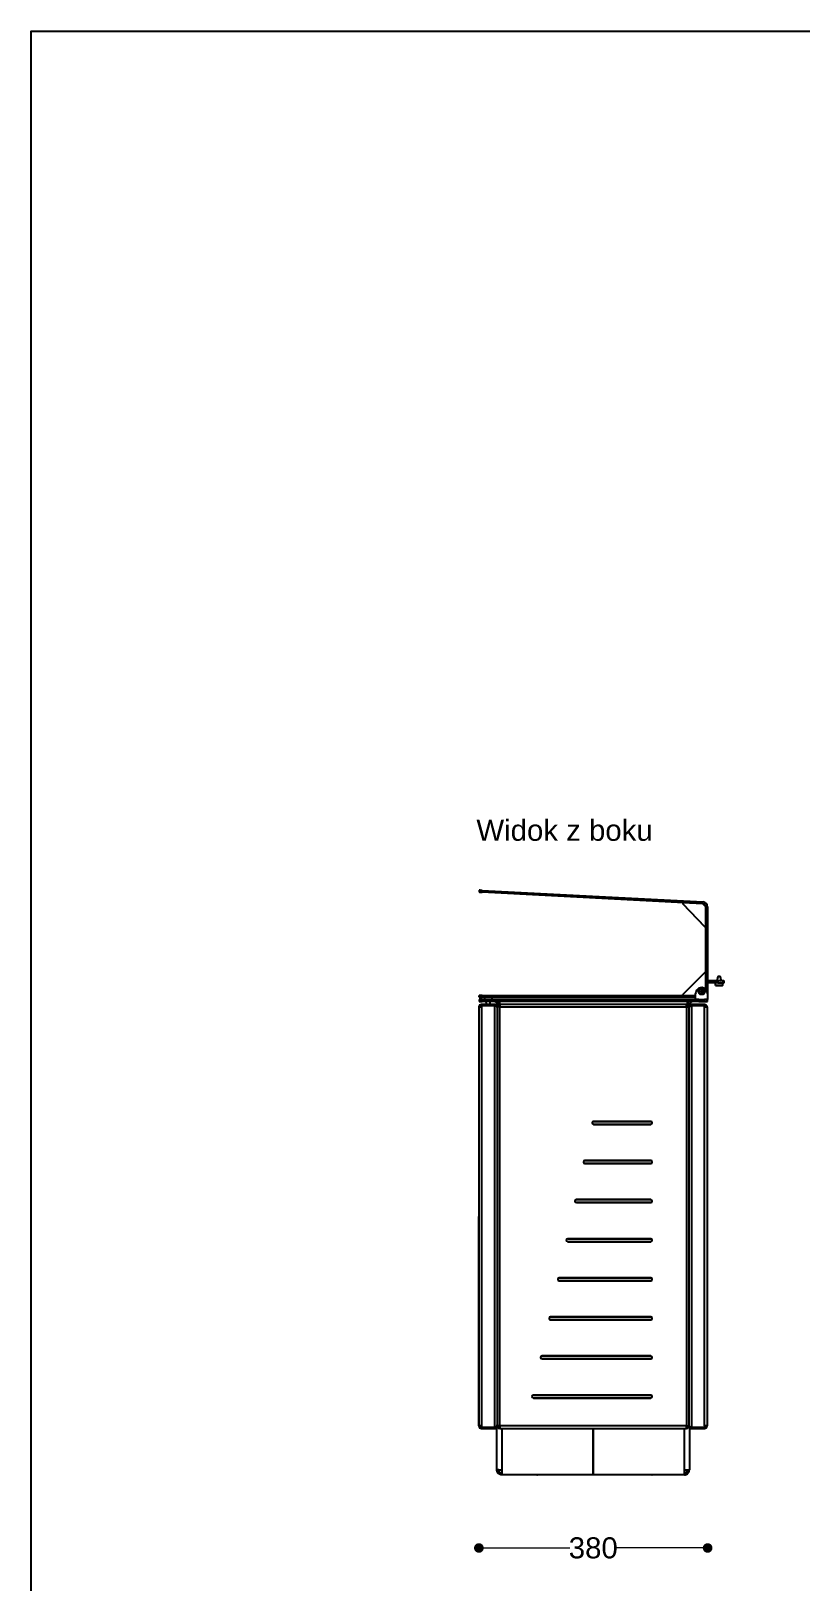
# Model space of a CAD drawing. Header units: millimetres. Extents: x 10366 to 18985, y 24538 to 29685.
# Drawn here: x 10366 to 11647, y 27106 to 29685 of the extents above; entities that cross this region are included whole.
import ezdxf

# ---------------------------------------------------------------- set-up
doc = ezdxf.new("R2010")
doc.units = ezdxf.units.MM
doc.header["$LTSCALE"] = 3
doc.layers.add('DomyÅ›lny', color=7, linetype='Continuous')
doc.styles.get("Standard").update_dxf_attribs({"font": 'arial.ttf'})
doc.dimstyles.new('MATEUSZ', dxfattribs={"dimtxt": 35, "dimasz": 16, "dimexe": 0.18, "dimexo": 0.0625, "dimgap": 0.09, "dimtad": 0, "dimdec": 0, "dimdsep": 46, "dimtxsty": 'Standard', "dimblk": 'DOT', "dimcen": 0.09, "dimse1": 1, "dimse2": 1, "dimadec": 0, "dimazin": 0, "dimtfac": 1, "dimtdec": 0, "dimtofl": 0, "dimtmove": 0, "dimatfit": 3, "dimfxl": 1, "dimtolj": 1, "dimtzin": 0, "dimlwd": 9, "dimlwe": 9, "dimarcsym": 0})

# ---------------------------------------------------------------- blocks, each defined once
blk = doc.blocks.new('_Dot')
at = {"color": 0, "linetype": 'ByBlock', "lineweight": -2}
blk.add_line((-0.5, 0), (-1, 0), dxfattribs=at)
at = {"color": 0, "linetype": 'ByBlock', "const_width": 0.5}
blk.add_lwpolyline([(-0.25, 0, 1), (0.25, 0, 1)], format="xyb", close=True, dxfattribs=at)
blk = doc.blocks.new('*D20')
at = {"color": 0, "lineweight": 9, "transparency": 16777216}
for p, q in [((11127.1, 27162.3), (11262.6, 27162.3)), ((11475.5, 27162.3), (11340, 27162.3))]:
    blk.add_line(p, q, dxfattribs=at)
at = {"layer": 'Defpoints', "color": 0, "transparency": 16777216}
for p in [(11111.1, 27365.2), (11491.5, 27365.2), (11491.5, 27162.3)]:
    blk.add_point(p, dxfattribs=at)
at = {"color": 0, "lineweight": 9, "transparency": 16777216, "xscale": 16, "yscale": 16, "zscale": 16, "rotation": 180}
blk.add_blockref('_Dot', (11111.1, 27162.3), dxfattribs=at)
at = {"color": 0, "lineweight": 9, "transparency": 16777216, "xscale": 16, "yscale": 16, "zscale": 16}
blk.add_blockref('_Dot', (11491.5, 27162.3), dxfattribs=at)
at = {"color": 0, "transparency": 16777216, "insert": (11301.3, 27162.3), "char_height": 35, "attachment_point": 5}
blk.add_mtext('\\A1;380', dxfattribs=at)

msp = doc.modelspace()

# ---------------------------------------------------------------- linework, layer by layer
msp.add_lwpolyline([(10366.2, 24552.5), (10366.2, 29684.6), (13995, 29684.6), (13995, 24552.5)], close=True)
at = {"layer": 'DomyÅ›lny'}
for p, q in [((11111.5, 28256.1), (11111.4, 28253.1)), ((11113, 28256), (11112.8, 28253)), ((11116.4, 28252.8), (11116.5, 28255.8)), ((11483.8, 28233.5), (11116.4, 28252.8)), ((11116.5, 28255.8), (11483.9, 28236.5)), ((11450.3, 28233.6), (11486.8, 28195.1)), ((11486.8, 28195.1), (11450.3, 28233.6)), ((11483.1, 28233.6), (11451.1, 28235.3)), ((11483.8, 28233.3), (11488.5, 28228.3)), ((11488.5, 28091.2), (11488.5, 28228.5)), ((11488.5, 28195.7), (11488.5, 28228.3)), ((11491.5, 28228.5), (11491.5, 28081.1)), ((11486.8, 28119.3), (11450.2, 28082.8)), ((11488.5, 28091.2), (11488.5, 28118.6)), ((11508.4, 28112.7), (11506.9, 28104.2)), ((11512.4, 28112.7), (11513.9, 28104.2)), ((11512.4, 28112.7), (11512.4, 28112.6)), ((11512.4, 28112.4), (11512.5, 28111.7)), ((11471.5, 28074.1), (11471.5, 28084.1)), ((11481.5, 28089.8), (11480, 28088.9)), ((11480, 28087.2), (11481.5, 28086.3)), ((11481.5, 28086.3), (11483, 28087.2)), ((11508.5, 28105.1), (11491.5, 28105.1)), ((11508.5, 28102.1), (11491.5, 28102.1)), ((11491.5, 28084.1), (11491.5, 28074.1)), ((11504.4, 28097.5), (11504.4, 28102.1)), ((11508.5, 28105.1), (11508.5, 28102.1)), ((11516.4, 28102.1), (11516.4, 28097.5)), ((11518.5, 28105.1), (11518.5, 28102.1)), ((11111.1, 28061.9), (11111.1, 27713.6)), ((11111.5, 28078.1), (11111.5, 28081.1)), ((11111.6, 28074.1), (11111.6, 28071.1)), ((11111.6, 27365.2), (11111.6, 28061.9)), ((11113.1, 28061.9), (11111.6, 28061.9)), ((11113, 28074.1), (11113, 28071.1)), ((11115.2, 28061.9), (11115.2, 28064.2)), ((11115.2, 28064.2), (11115.2, 28061.9)), ((11115.2, 28064.2), (11124.7, 28064.2)), ((11124.4, 28064.2), (11115.2, 28064.2)), ((11137.4, 28066.1), (11115.7, 28066.1)), ((11115.7, 28064.6), (11115.7, 28066.1)), ((11115.7, 28064.6), (11137.4, 28064.6)), ((11115.7, 28061.9), (11115.7, 28064.2)), ((11115.7, 28061.9), (11115.7, 28064.2)), ((11115.7, 28064.2), (11137.4, 28064.2)), ((11115.7, 28064.2), (11137.4, 28064.2)), ((11115.7, 28061.9), (11115.7, 27365.2)), ((11116.5, 28078.1), (11116.5, 28081.1)), ((11116.5, 28081.1), (11471.5, 28081.1)), ((11116.5, 28078.1), (11471.5, 28078.1)), ((11116.6, 28071.1), (11116.6, 28074.1)), ((11116.6, 28074.1), (11136.6, 28074.1)), ((11136.6, 28071.1), (11116.6, 28071.1)), ((11120.5, 28078.7), (11120.5, 28074.1)), ((11124, 28066.2), (11123, 28072)), ((11124.5, 28063.5), (11124.1, 28066.1)), ((11138.5, 28064.2), (11128.1, 28064.2)), ((11128.4, 28064.2), (11138.9, 28064.2)), ((11130, 28072), (11129, 28066.1)), ((11132.5, 28078.7), (11132.5, 28074.1)), ((11136.6, 28071.1), (11136.6, 28074.1)), ((11136.6, 28074.1), (11466.6, 28074.1)), ((11136.6, 28071.1), (11136.6, 28074.1)), ((11466.6, 28071.1), (11136.6, 28071.1)), ((11137.4, 28064.6), (11137.4, 28066.1)), ((11137.4, 27362.9), (11137.4, 28064.2)), ((11141.6, 28063.5), (11141.6, 28066)), ((11143.1, 28064.2), (11141.6, 28064.2)), ((11141.6, 28061.9), (11141.6, 28064.2)), ((11141.6, 28060.8), (11141.6, 28061.9)), ((11143.1, 28061.9), (11141.6, 28061.9)), ((11141.6, 28061.9), (11141.6, 27365.2)), ((11141.6, 28061.6), (11141.6, 27365.5)), ((11141.6, 28061.6), (11141.6, 28059.5)), ((11143.1, 28061.9), (11143.1, 28064.2)), ((11143.4, 28064.6), (11143.4, 28066.1)), ((11143.4, 28066.1), (11145.7, 28066.1)), ((11145.7, 28064.6), (11143.4, 28064.6)), ((11144.6, 28063.2), (11144.6, 28061.9)), ((11145.1, 28063.2), (11145.1, 28061.5)), ((11145.7, 28064.6), (11145.7, 28066.1)), ((11456.4, 28066.1), (11145.7, 28066.1)), ((11145.7, 27365.2), (11145.7, 28061.9)), ((11145.7, 28061.9), (11456.4, 28061.9)), ((11450.9, 28081.1), (11471.5, 28081.1)), ((11456.4, 28064.6), (11456.4, 28066.1)), ((11456.4, 28066.1), (11458.7, 28066.1)), ((11456.4, 28064.6), (11458.7, 28064.6)), ((11456.4, 28061.9), (11456.4, 27365.2)), ((11458.1, 28061.9), (11458.1, 28063.5)), ((11458.5, 28061.9), (11458.5, 28066)), ((11458.7, 28064.6), (11458.7, 28066.1)), ((11459.1, 28061.9), (11459.1, 28064.2)), ((11459.1, 28064.2), (11460.6, 28064.2)), ((11459.1, 28061.9), (11460.6, 28061.9)), ((11460.6, 28064.2), (11460.6, 28061.9)), ((11460.6, 28061.9), (11460.6, 28060.8)), ((11460.6, 27365.2), (11460.6, 28061.9)), ((11460.6, 27365.5), (11460.6, 28061.6)), ((11461.5, 28066), (11461.5, 28063.3)), ((11486.4, 28066.1), (11464.7, 28066.1)), ((11464.7, 28066.1), (11464.7, 28064.6)), ((11486.4, 28064.6), (11464.7, 28064.6)), ((11464.7, 28064.2), (11486.4, 28064.2)), ((11464.7, 28064.2), (11464.7, 27362.9)), ((11486.4, 28064.2), (11464.7, 28064.2)), ((11487.4, 28064.2), (11465.7, 28064.2)), ((11487.4, 28064.2), (11465.7, 28064.2)), ((11466.6, 28071.1), (11466.6, 28074.1)), ((11466.6, 28074.1), (11466.6, 28071.1)), ((11466.6, 28074.1), (11486.5, 28074.1)), ((11486.5, 28071.1), (11466.6, 28071.1)), ((11476.8, 28074.1), (11471.5, 28074.1)), ((11476.8, 28074.1), (11476.8, 28071.1)), ((11476.8, 28071.1), (11486.3, 28071.1)), ((11486.3, 28074.1), (11486.3, 28071.1)), ((11491.5, 28074.1), (11486.3, 28074.1)), ((11486.4, 28064.6), (11486.4, 28066.1)), ((11486.4, 28064.2), (11486.4, 28061.9)), ((11486.4, 28061.9), (11486.4, 28064.2)), ((11486.4, 27365.2), (11486.4, 28061.9)), ((11486.5, 28074.1), (11486.5, 28071.1)), ((11487.4, 28061.9), (11487.4, 28064.2)), ((11487.4, 28061.9), (11487.4, 28064.2)), ((11489.1, 28061.9), (11490.6, 28061.9)), ((11490, 28061.9), (11491.5, 28061.9)), ((11490.1, 28074.1), (11490.1, 28071.1)), ((11490.6, 28061.9), (11490.6, 27365.2)), ((11491.5, 28071.1), (11491.5, 28074.1)), ((11491.5, 27365.2), (11491.5, 28061.9)), ((11396.8, 27871.6), (11301.8, 27871.6)), ((11301.8, 27871.6), (11396.8, 27871.6)), ((11301.8, 27866.6), (11396.8, 27866.6)), ((11396.8, 27866.6), (11301.8, 27866.6)), ((11396.8, 27806.6), (11287.5, 27806.6)), ((11287.5, 27806.6), (11396.8, 27806.6)), ((11287.5, 27801.6), (11396.8, 27801.6)), ((11396.8, 27801.6), (11287.5, 27801.6)), ((11396.8, 27741.6), (11273.2, 27741.6)), ((11273.2, 27741.6), (11396.8, 27741.6)), ((11273.2, 27736.6), (11396.8, 27736.6)), ((11396.8, 27736.6), (11273.2, 27736.6)), ((11111.1, 27365.2), (11111.1, 27713.6)), ((11396.8, 27676.6), (11258.9, 27676.6)), ((11258.9, 27676.6), (11396.8, 27676.6)), ((11258.9, 27671.6), (11396.8, 27671.6)), ((11396.8, 27671.6), (11258.9, 27671.6)), ((11396.8, 27611.6), (11244.7, 27611.6)), ((11244.7, 27611.6), (11396.8, 27611.6)), ((11244.7, 27606.6), (11396.8, 27606.6)), ((11396.8, 27606.6), (11244.7, 27606.6)), ((11396.8, 27546.6), (11230.4, 27546.6)), ((11230.4, 27546.6), (11396.8, 27546.6)), ((11230.4, 27541.6), (11396.8, 27541.6)), ((11396.8, 27541.6), (11230.4, 27541.6)), ((11111.4, 27472.2), (11111.1, 27472.2)), ((11396.8, 27481.6), (11216.1, 27481.6)), ((11216.1, 27481.6), (11396.8, 27481.6)), ((11216.1, 27476.6), (11396.8, 27476.6)), ((11396.8, 27476.6), (11216.1, 27476.6)), ((11396.8, 27416.6), (11201.8, 27416.6)), ((11201.8, 27416.6), (11396.8, 27416.6)), ((11201.8, 27411.6), (11396.8, 27411.6)), ((11396.8, 27411.6), (11201.8, 27411.6)), ((11113.1, 27365.2), (11111.6, 27365.2)), ((11115.2, 27365.2), (11115.2, 27362.9)), ((11115.2, 27362.9), (11115.2, 27365.2)), ((11115.2, 27362.9), (11138.9, 27362.9)), ((11138.5, 27362.9), (11115.2, 27362.9)), ((11115.7, 27362.9), (11115.7, 27365.2)), ((11115.7, 27365.2), (11115.7, 27362.9)), ((11137.4, 27362.9), (11115.7, 27362.9)), ((11115.7, 27362.9), (11137.4, 27362.9)), ((11115.7, 27362.6), (11115.7, 27361.1)), ((11115.7, 27362.6), (11137.4, 27362.6)), ((11137.4, 27361.1), (11137.4, 27362.6)), ((11141.1, 27292.1), (11141.1, 27364.3)), ((11141.6, 27367.2), (11141.6, 27365.5)), ((11141.6, 27365.2), (11141.6, 27366.9)), ((11143.1, 27365.2), (11141.6, 27365.2)), ((11141.6, 27362.9), (11141.6, 27365.2)), ((11143.1, 27362.9), (11141.6, 27362.9)), ((11143.1, 27365.2), (11143.1, 27362.9)), ((11145.7, 27362.6), (11143.4, 27362.6)), ((11143.4, 27362.6), (11143.4, 27361.1)), ((11456.4, 27365.2), (11145.7, 27365.2)), ((11145.7, 27362.6), (11145.7, 27361.1)), ((11456.4, 27362.6), (11458.7, 27362.6)), ((11456.4, 27362.6), (11456.4, 27361.1)), ((11458.7, 27362.6), (11458.7, 27361.1)), ((11459.1, 27365.2), (11460.6, 27365.2)), ((11459.1, 27365.2), (11459.1, 27362.9)), ((11459.1, 27362.9), (11460.6, 27362.9)), ((11460.6, 27365.5), (11460.6, 27366.9)), ((11460.6, 27365.2), (11460.6, 27362.9)), ((11461.1, 27363.2), (11461.1, 27292.1)), ((11486.4, 27362.9), (11464.7, 27362.9)), ((11486.4, 27362.9), (11464.7, 27362.9)), ((11486.4, 27362.6), (11464.7, 27362.6)), ((11464.7, 27362.6), (11464.7, 27361.1)), ((11465.7, 27362.9), (11487.4, 27362.9)), ((11487.4, 27362.9), (11465.7, 27362.9)), ((11486.4, 27365.2), (11486.4, 27362.9)), ((11486.4, 27365.2), (11486.4, 27362.9)), ((11486.4, 27362.6), (11486.4, 27361.1)), ((11487.4, 27362.9), (11487.4, 27365.2)), ((11487.4, 27365.2), (11487.4, 27362.9)), ((11489.1, 27365.2), (11490.6, 27365.2)), ((11490, 27365.2), (11491.5, 27365.2)), ((11115.7, 27361.1), (11137.4, 27361.1)), ((11145.7, 27361.1), (11143.4, 27361.1)), ((11145.7, 27361.1), (11456.4, 27361.1)), ((11149.1, 27361.1), (11149.1, 27292.1)), ((11301.1, 27361.1), (11301.1, 27284.1)), ((11301.1, 27284.1), (11301.1, 27361.1)), ((11453.1, 27292.1), (11453.1, 27361.1)), ((11458.7, 27361.1), (11456.4, 27361.1)), ((11464.7, 27361.1), (11486.4, 27361.1)), ((11144.1, 27292.1), (11141.1, 27292.1)), ((11144.1, 27292.1), (11144.1, 27285.8)), ((11149.1, 27292.1), (11149.1, 27284.1)), ((11453.1, 27284.1), (11453.1, 27292.1)), ((11458.1, 27292.1), (11461.1, 27292.1)), ((11458.1, 27285.8), (11458.1, 27292.1)), ((11301.1, 27284.1), (11149.1, 27284.1)), ((11453.1, 27284.1), (11301.1, 27284.1))]:
    msp.add_line(p, q, dxfattribs=at)
for points in [[(11111.4, 28253.1, 0), (11111.4, 28253.1, 0), (11111.4, 28253.1, 0), (11111.4, 28253.1, 0), (11111.4, 28253.1, 0), (11111.4, 28253.1, 0), (11111.4, 28253.1, 0), (11111.4, 28253.1, 0), (11111.4, 28253.1, 0), (11111.4, 28253.1, 0), (11111.4, 28253.1, 0), (11111.4, 28253.1, 0), (11111.4, 28253.1, 0), (11111.4, 28253.1, 0), (11111.4, 28253.1, 0), (11111.5, 28253.1, 0), (11112.8, 28253, 0)], [(11113, 28256, 0), (11111.5, 28256.1, 0)], [(11112.8, 28253, 0), (11116.4, 28252.8, 0)], [(11116.5, 28255.8, 0), (11113, 28256, 0)], [(11481.5, 28089.8, 0), (11480, 28088.9, 0)], [(11480, 28088.9, 0), (11480, 28087.2, 0)], [(11480, 28087.2, 0), (11481.5, 28086.3, 0)], [(11483, 28088.9, 0), (11481.5, 28089.8, 0)], [(11481.5, 28086.3, 0), (11483, 28087.2, 0)], [(11483, 28087.2, 0), (11483, 28088.9, 0)], [(11515.6, 28105.1, 0), (11518.4, 28105.1, 0), (11518.5, 28105.1, 0), (11518.5, 28105.1, 0), (11518.5, 28105.1, 0), (11518.5, 28105.1, 0), (11518.5, 28105.1, 0), (11518.5, 28105.1, 0), (11518.5, 28105.1, 0), (11518.5, 28105.1, 0), (11518.5, 28105.1, 0), (11518.5, 28105.1, 0), (11518.5, 28105.1, 0), (11518.5, 28105.1, 0), (11518.5, 28105.1, 0), (11518.5, 28105.1, 0), (11518.5, 28105.1, 0), (11518.5, 28105.1, 0), (11518.5, 28105.1, 0), (11518.5, 28105.1, 0), (11518.5, 28105.1, 0), (11518.5, 28105.1, 0), (11518.4, 28105.1, 0), (11517.9, 28105.1, 0), (11515.7, 28105.1, 0), (11508.5, 28105.1, 0)], [(11508.5, 28102.1, 0), (11517.8, 28102.1, 0), (11518.5, 28102.1, 0), (11518.5, 28102.1, 0), (11518.5, 28102.1, 0), (11518.5, 28102.1, 0), (11518.5, 28102.1, 0), (11518.5, 28102.1, 0), (11518.5, 28102.1, 0), (11518.5, 28102.1, 0), (11518.5, 28102.1, 0), (11518.5, 28102.1, 0), (11518.5, 28102.1, 0), (11518.5, 28102.1, 0), (11518.5, 28102.1, 0), (11518.5, 28102.1, 0), (11518.5, 28102.1, 0), (11518.5, 28102.1, 0), (11518.5, 28102.1, 0), (11518.5, 28102.1, 0), (11518.5, 28102.1, 0), (11518.5, 28102.1, 0), (11518.5, 28102.1, 0), (11518.4, 28102.1, 0), (11517.9, 28102.1, 0), (11515.6, 28102.1, 0)], [(11116.5, 28081.1, 0), (11111.5, 28081.1, 0)], [(11111.5, 28078.1, 0), (11111.5, 28078.1, 0), (11111.5, 28078.1, 0), (11111.5, 28078.1, 0), (11111.5, 28078.1, 0), (11111.5, 28078.1, 0), (11111.5, 28078.1, 0), (11111.5, 28078.1, 0), (11111.5, 28078.1, 0), (11111.5, 28078.1, 0), (11111.5, 28078.1, 0), (11111.5, 28078.1, 0), (11111.5, 28078.1, 0), (11111.5, 28078.1, 0), (11111.6, 28078.1, 0), (11111.7, 28078.1, 0), (11112.1, 28078.1, 0), (11116.5, 28078.1, 0)], [(11113, 28074.1, 0), (11111.6, 28074.1, 0)], [(11111.6, 28071.1, 0), (11111.6, 28071.1, 0), (11111.6, 28071.1, 0), (11111.6, 28071.1, 0), (11111.6, 28071.1, 0), (11111.6, 28071.1, 0), (11111.6, 28071.1, 0), (11111.6, 28071.1, 0), (11111.6, 28071.1, 0), (11111.6, 28071.1, 0), (11111.6, 28071.1, 0), (11111.6, 28071.1, 0), (11111.6, 28071.1, 0), (11111.6, 28071.1, 0), (11111.6, 28071.1, 0), (11111.7, 28071.1, 0), (11112.2, 28071.1, 0), (11113, 28071.1, 0)], [(11111.6, 28061.9, 0), (11111.6, 28061.9, 0), (11111.6, 28061.9, 0), (11111.6, 28061.9, 0), (11111.6, 28061.9, 0), (11111.6, 28061.9, 0), (11111.6, 28061.9, 0), (11111.6, 28061.9, 0), (11111.6, 28061.9, 0), (11111.6, 28061.9, 0), (11111.6, 28061.9, 0), (11111.6, 28061.9, 0), (11111.6, 28061.9, 0), (11111.6, 28061.9, 0), (11111.6, 28061.9, 0), (11111.7, 28061.9, 0), (11112.1, 28061.9, 0), (11115.7, 28061.9, 0)], [(11116.6, 28074.1, 0), (11113, 28074.1, 0)], [(11113, 28071.1, 0), (11116.6, 28071.1, 0)], [(11113.1, 28061.9, 0), (11113.1, 28061.9, 0), (11113.1, 28061.9, 0), (11113.1, 28061.9, 0), (11113.1, 28061.9, 0), (11113.1, 28061.9, 0), (11113.1, 28061.9, 0), (11113.1, 28061.9, 0), (11113.1, 28061.9, 0), (11113.1, 28061.9, 0), (11113.1, 28061.9, 0), (11113.1, 28061.9, 0), (11113.1, 28061.9, 0), (11113.1, 28061.9, 0), (11113.1, 28061.9, 0), (11113.2, 28061.9, 0), (11113.4, 28061.9, 0), (11115.7, 28061.9, 0)], [(11136.9, 28064.2, 0), (11137.9, 28064.1, 0), (11138.9, 28063.9, 0)], [(11137.4, 28066.1, 0), (11138, 28066, 0), (11138.6, 28065.9, 0), (11139.2, 28065.7, 0), (11139.7, 28065.4, 0), (11140.2, 28065, 0), (11140.6, 28064.6, 0), (11141, 28064.1, 0), (11141.2, 28063.5, 0)], [(11141.6, 28061.9, 0), (11141.6, 28062.3, 0), (11141.5, 28062.7, 0), (11141.4, 28063.1, 0), (11141.3, 28063.5, 0), (11141.1, 28063.9, 0), (11140.9, 28064.2, 0), (11140.6, 28064.5, 0), (11140.4, 28064.8, 0), (11140.1, 28065.1, 0), (11139.7, 28065.4, 0), (11139.4, 28065.6, 0), (11139, 28065.7, 0), (11138.6, 28065.9, 0), (11138.2, 28066, 0), (11137.8, 28066, 0), (11137.4, 28066.1, 0)], [(11137.4, 28064.2, 0), (11138.2, 28064.2, 0), (11139, 28064, 0), (11139.7, 28063.8, 0), (11140.4, 28063.4, 0), (11140.6, 28063.2, 0), (11140.9, 28063, 0), (11141.1, 28062.8, 0), (11141.3, 28062.6, 0), (11141.4, 28062.3, 0), (11141.5, 28062.1, 0), (11141.6, 28061.8, 0), (11141.6, 28061.6, 0)], [(11145.7, 28061.9, 0), (11141.6, 28061.9, 0)], [(11145.7, 28061.9, 0), (11143.1, 28061.9, 0)], [(11143.4, 28061.9, 0), (11143.4, 28066.1, 0)], [(11143.4, 28061.9, 0), (11143.4, 28064.6, 0)], [(11144.6, 28066, 0), (11144.6, 28071.1, 0)], [(11145.1, 28071.1, 0), (11145.1, 28071.1, 0), (11145.1, 28071.1, 0), (11145.1, 28071.1, 0), (11145.1, 28071.1, 0), (11145.1, 28071.1, 0), (11145.1, 28071.1, 0), (11145.1, 28071.1, 0), (11145.1, 28071.1, 0), (11145.1, 28071.1, 0), (11145.1, 28071.1, 0), (11145.1, 28071.1, 0), (11145.1, 28071.1, 0), (11145.1, 28071, 0), (11145.1, 28071, 0), (11145.1, 28070.9, 0), (11145.1, 28070.4, 0), (11145.1, 28066, 0)], [(11145.7, 28066.1, 0), (11145.7, 28066.1, 0), (11145.7, 28066.1, 0), (11145.7, 28066.1, 0), (11145.7, 28066.1, 0), (11145.7, 28066.1, 0), (11145.7, 28066.1, 0), (11145.7, 28066.1, 0), (11145.7, 28066.1, 0), (11145.7, 28066.1, 0), (11145.7, 28066.1, 0), (11145.7, 28066.1, 0), (11145.7, 28066.1, 0), (11145.7, 28066.1, 0), (11145.7, 28066, 0), (11145.7, 28065.9, 0), (11145.7, 28065.5, 0), (11145.7, 28061.9, 0)], [(11145.7, 28061.9, 0), (11145.7, 28064.6, 0)], [(11456.4, 28061.9, 0), (11456.4, 28066.1, 0)], [(11456.4, 28061.9, 0), (11456.4, 28064.6, 0)], [(11456.4, 28061.9, 0), (11459.1, 28061.9, 0)], [(11460.6, 28061.9, 0), (11460.6, 28061.9, 0), (11460.6, 28061.9, 0), (11460.6, 28061.9, 0), (11460.6, 28061.9, 0), (11460.6, 28061.9, 0), (11460.6, 28061.9, 0), (11460.6, 28061.9, 0), (11460.6, 28061.9, 0), (11460.6, 28061.9, 0), (11460.6, 28061.9, 0), (11460.6, 28061.9, 0), (11460.6, 28061.9, 0), (11460.6, 28061.9, 0), (11460.5, 28061.9, 0), (11460.5, 28061.9, 0), (11460.1, 28061.9, 0), (11456.4, 28061.9, 0)], [(11458.1, 28066, 0), (11458.1, 28071.1, 0)], [(11458.5, 28071.1, 0), (11458.5, 28066, 0)], [(11458.7, 28066.1, 0), (11458.7, 28066.1, 0), (11458.7, 28066.1, 0), (11458.7, 28066.1, 0), (11458.7, 28066.1, 0), (11458.7, 28066.1, 0), (11458.7, 28066.1, 0), (11458.7, 28066.1, 0), (11458.7, 28066.1, 0), (11458.7, 28066.1, 0), (11458.7, 28066.1, 0), (11458.7, 28066.1, 0), (11458.7, 28066.1, 0), (11458.7, 28066.1, 0), (11458.7, 28066, 0), (11458.7, 28065.9, 0), (11458.7, 28065.5, 0), (11458.7, 28061.9, 0)], [(11458.7, 28061.9, 0), (11458.7, 28064.6, 0)], [(11464.7, 28066.1, 0), (11464.3, 28066, 0), (11463.9, 28066, 0), (11463.5, 28065.9, 0), (11463.1, 28065.7, 0), (11462.8, 28065.6, 0), (11462.4, 28065.4, 0), (11462.1, 28065.1, 0), (11461.8, 28064.8, 0), (11461.5, 28064.5, 0), (11461.3, 28064.2, 0), (11461.1, 28063.9, 0), (11460.9, 28063.5, 0), (11460.8, 28063.1, 0), (11460.7, 28062.7, 0), (11460.6, 28062.3, 0), (11460.6, 28061.9, 0)], [(11460.6, 28061.6, 0), (11460.6, 28061.8, 0), (11460.7, 28062.1, 0), (11460.8, 28062.3, 0), (11460.9, 28062.6, 0), (11461.1, 28062.8, 0), (11461.3, 28063, 0), (11461.5, 28063.2, 0), (11461.8, 28063.4, 0), (11462.4, 28063.8, 0), (11463.1, 28064, 0), (11463.9, 28064.2, 0), (11464.7, 28064.2, 0)], [(11465.7, 28064.2, 0), (11464.9, 28064.2, 0), (11464.2, 28064, 0), (11463.6, 28063.8, 0), (11463, 28063.6, 0)], [(11489.1, 28061.9, 0), (11489.1, 28061.9, 0), (11489.1, 28061.9, 0), (11489.1, 28061.9, 0), (11489.1, 28061.9, 0), (11489.1, 28061.9, 0), (11489.1, 28061.9, 0), (11489.1, 28061.9, 0), (11489.1, 28061.9, 0), (11489.1, 28061.9, 0), (11489.1, 28061.9, 0), (11489.1, 28061.9, 0), (11489.1, 28061.9, 0), (11489.1, 28061.9, 0), (11489.1, 28061.9, 0), (11489, 28061.9, 0), (11488.7, 28061.9, 0), (11486.4, 28061.9, 0)], [(11486.4, 28061.9, 0), (11490.6, 28061.9, 0)], [(11490.1, 28074.1, 0), (11486.5, 28074.1, 0)], [(11486.5, 28071.1, 0), (11490.1, 28071.1, 0)], [(11489.2, 28061.9, 0), (11487.4, 28061.9, 0)], [(11491.5, 28061.9, 0), (11491.5, 28061.9, 0), (11491.5, 28061.9, 0), (11491.5, 28061.9, 0), (11491.5, 28061.9, 0), (11491.5, 28061.9, 0), (11491.5, 28061.9, 0), (11491.5, 28061.9, 0), (11491.5, 28061.9, 0), (11491.5, 28061.9, 0), (11491.5, 28061.9, 0), (11491.5, 28061.9, 0), (11491.5, 28061.9, 0), (11491.5, 28061.9, 0), (11491.5, 28061.9, 0), (11491.5, 28061.9, 0), (11491.4, 28061.9, 0), (11490.8, 28061.9, 0), (11489.9, 28061.9, 0)], [(11491.5, 28074.1, 0), (11491.5, 28074.1, 0), (11491.5, 28074.1, 0), (11491.5, 28074.1, 0), (11491.5, 28074.1, 0), (11491.5, 28074.1, 0), (11491.5, 28074.1, 0), (11491.5, 28074.1, 0), (11491.5, 28074.1, 0), (11491.5, 28074.1, 0), (11491.5, 28074.1, 0), (11491.5, 28074.1, 0), (11491.5, 28074.1, 0), (11491.5, 28074.1, 0), (11491.5, 28074.1, 0), (11491.4, 28074.1, 0), (11490.9, 28074.1, 0), (11490.1, 28074.1, 0)], [(11490.1, 28071.1, 0), (11491.2, 28071.1, 0), (11491.5, 28071.1, 0), (11491.5, 28071.1, 0), (11491.5, 28071.1, 0), (11491.5, 28071.1, 0), (11491.5, 28071.1, 0), (11491.5, 28071.1, 0), (11491.5, 28071.1, 0), (11491.5, 28071.1, 0), (11491.5, 28071.1, 0), (11491.5, 28071.1, 0), (11491.5, 28071.1, 0), (11491.5, 28071.1, 0), (11491.5, 28071.1, 0), (11491.5, 28071.1, 0), (11491.5, 28071.1, 0), (11491.5, 28071.1, 0), (11491.5, 28071.1, 0)], [(11115.7, 27365.2, 0), (11111.6, 27365.2, 0)], [(11113.1, 27365.2, 0), (11113.1, 27365.2, 0), (11113.1, 27365.2, 0), (11113.1, 27365.2, 0), (11113.1, 27365.2, 0), (11113.1, 27365.2, 0), (11113.1, 27365.2, 0), (11113.1, 27365.2, 0), (11113.1, 27365.2, 0), (11113.1, 27365.2, 0), (11113.1, 27365.2, 0), (11113.1, 27365.2, 0), (11113.1, 27365.2, 0), (11113.1, 27365.2, 0), (11113.1, 27365.2, 0), (11113.2, 27365.2, 0), (11113.4, 27365.2, 0), (11115.7, 27365.2, 0)], [(11141.6, 27365.5, 0), (11141.6, 27365.3, 0), (11141.5, 27365, 0), (11141.4, 27364.8, 0), (11141.3, 27364.5, 0), (11141.1, 27364.3, 0), (11140.9, 27364.1, 0), (11140.6, 27363.9, 0), (11140.4, 27363.7, 0), (11139.7, 27363.4, 0), (11139, 27363.1, 0), (11138.2, 27363, 0), (11137.4, 27362.9, 0)], [(11137.4, 27361.1, 0), (11137.8, 27361.1, 0), (11138.2, 27361.1, 0), (11138.6, 27361.2, 0), (11139, 27361.4, 0), (11139.4, 27361.5, 0), (11139.7, 27361.8, 0), (11140.1, 27362, 0), (11140.4, 27362.3, 0), (11140.6, 27362.6, 0), (11140.9, 27362.9, 0), (11141.1, 27363.2, 0), (11141.3, 27363.6, 0), (11141.4, 27364, 0), (11141.5, 27364.4, 0), (11141.6, 27364.8, 0), (11141.6, 27365.2, 0)], [(11141.6, 27365.2, 0), (11141.6, 27365.2, 0), (11141.6, 27365.2, 0), (11141.6, 27365.2, 0), (11141.6, 27365.2, 0), (11141.6, 27365.2, 0), (11141.6, 27365.2, 0), (11141.6, 27365.2, 0), (11141.6, 27365.2, 0), (11141.6, 27365.2, 0), (11141.6, 27365.2, 0), (11141.6, 27365.2, 0), (11141.6, 27365.2, 0), (11141.6, 27365.2, 0), (11141.6, 27365.2, 0), (11141.7, 27365.2, 0), (11142.1, 27365.2, 0), (11145.7, 27365.2, 0)], [(11145.7, 27365.2, 0), (11143.1, 27365.2, 0)], [(11143.4, 27361.1, 0), (11143.4, 27361.1, 0), (11143.4, 27361.1, 0), (11143.4, 27361.1, 0), (11143.4, 27361.1, 0), (11143.4, 27361.1, 0), (11143.4, 27361.1, 0), (11143.4, 27361.1, 0), (11143.4, 27361.1, 0), (11143.4, 27361.1, 0), (11143.4, 27361.1, 0), (11143.4, 27361.1, 0), (11143.4, 27361.1, 0), (11143.4, 27361.1, 0), (11143.4, 27361.1, 0), (11143.4, 27361.2, 0), (11143.4, 27362.2, 0), (11143.4, 27365.2, 0)], [(11143.4, 27365.2, 0), (11143.4, 27362.6, 0)], [(11145.7, 27365.2, 0), (11145.7, 27362.6, 0)], [(11145.7, 27365.2, 0), (11145.7, 27361.1, 0)], [(11456.4, 27365.2, 0), (11456.4, 27362.6, 0)], [(11456.4, 27361.1, 0), (11456.4, 27361.1, 0), (11456.4, 27361.1, 0), (11456.4, 27361.1, 0), (11456.4, 27361.1, 0), (11456.4, 27361.1, 0), (11456.4, 27361.1, 0), (11456.4, 27361.1, 0), (11456.4, 27361.1, 0), (11456.4, 27361.1, 0), (11456.4, 27361.1, 0), (11456.4, 27361.1, 0), (11456.4, 27361.1, 0), (11456.4, 27361.1, 0), (11456.4, 27361.1, 0), (11456.4, 27361.2, 0), (11456.4, 27361.6, 0), (11456.4, 27365.2, 0)], [(11456.4, 27365.2, 0), (11459.1, 27365.2, 0)], [(11456.4, 27365.2, 0), (11460.6, 27365.2, 0)], [(11458.7, 27365.2, 0), (11458.7, 27361.1, 0)], [(11458.7, 27365.2, 0), (11458.7, 27362.6, 0)], [(11464.7, 27362.9, 0), (11463.9, 27363, 0), (11463.1, 27363.1, 0), (11462.4, 27363.4, 0), (11461.8, 27363.7, 0), (11461.5, 27363.9, 0), (11461.3, 27364.1, 0), (11461.1, 27364.3, 0), (11460.9, 27364.5, 0), (11460.8, 27364.8, 0), (11460.7, 27365, 0), (11460.6, 27365.3, 0), (11460.6, 27365.5, 0)], [(11460.6, 27365.2, 0), (11460.6, 27364.8, 0), (11460.7, 27364.4, 0), (11460.8, 27364, 0), (11460.9, 27363.6, 0), (11461.1, 27363.2, 0), (11461.3, 27362.9, 0), (11461.5, 27362.6, 0), (11461.8, 27362.3, 0), (11462.1, 27362, 0), (11462.4, 27361.8, 0), (11462.8, 27361.5, 0), (11463.1, 27361.4, 0), (11463.5, 27361.2, 0), (11463.9, 27361.1, 0), (11464.3, 27361.1, 0), (11464.7, 27361.1, 0)], [(11464.7, 27361.1, 0), (11464.2, 27361.1, 0), (11463.6, 27361.2, 0), (11463.1, 27361.4, 0), (11462.7, 27361.6, 0), (11462.2, 27361.9, 0), (11461.8, 27362.2, 0), (11461.5, 27362.6, 0), (11461.2, 27363.1, 0)], [(11463.7, 27363.2, 0), (11464.6, 27363, 0), (11465.7, 27362.9, 0)], [(11490.6, 27365.2, 0), (11490.6, 27365.2, 0), (11490.6, 27365.2, 0), (11490.6, 27365.2, 0), (11490.6, 27365.2, 0), (11490.6, 27365.2, 0), (11490.6, 27365.2, 0), (11490.6, 27365.2, 0), (11490.6, 27365.2, 0), (11490.6, 27365.2, 0), (11490.6, 27365.2, 0), (11490.6, 27365.2, 0), (11490.6, 27365.2, 0), (11490.6, 27365.2, 0), (11490.5, 27365.2, 0), (11490.5, 27365.2, 0), (11490.1, 27365.2, 0), (11486.4, 27365.2, 0)], [(11489.1, 27365.2, 0), (11489.1, 27365.2, 0), (11489.1, 27365.2, 0), (11489.1, 27365.2, 0), (11489.1, 27365.2, 0), (11489.1, 27365.2, 0), (11489.1, 27365.2, 0), (11489.1, 27365.2, 0), (11489.1, 27365.2, 0), (11489.1, 27365.2, 0), (11489.1, 27365.2, 0), (11489.1, 27365.2, 0), (11489.1, 27365.2, 0), (11489.1, 27365.2, 0), (11489.1, 27365.2, 0), (11489, 27365.2, 0), (11488.7, 27365.2, 0), (11486.4, 27365.2, 0)], [(11487.4, 27365.2, 0), (11489.6, 27365.2, 0)], [(11490.2, 27365.2, 0), (11491.5, 27365.2, 0)], [(11144.1, 27285.8, 0), (11143.4, 27286.4, 0), (11142.8, 27287.1, 0), (11142.3, 27287.8, 0), (11141.9, 27288.6, 0), (11141.5, 27289.4, 0), (11141.3, 27290.3, 0), (11141.1, 27291.2, 0), (11141.1, 27292.1, 0)], [(11141.1, 27292.1, 0), (11141.1, 27292.1, 0), (11141.1, 27292.1, 0), (11141.1, 27292.1, 0), (11141.1, 27292.1, 0), (11141.1, 27292.1, 0), (11141.1, 27292.1, 0), (11141.1, 27292.1, 0), (11141.1, 27292.1, 0), (11141.1, 27292.1, 0), (11141.1, 27292.1, 0), (11141.1, 27292.1, 0), (11141.1, 27292.1, 0), (11141.1, 27292.1, 0), (11141.1, 27292.1, 0), (11141.3, 27292.1, 0), (11142.1, 27292.1, 0), (11149.1, 27292.1, 0)], [(11144.1, 27292.1, 0), (11144.1, 27291.6, 0), (11144.2, 27291.1, 0), (11144.3, 27290.6, 0), (11144.5, 27290.2, 0), (11144.7, 27289.7, 0), (11144.9, 27289.3, 0), (11145.2, 27288.9, 0), (11145.5, 27288.5, 0), (11145.9, 27288.2, 0), (11146.3, 27287.9, 0), (11146.7, 27287.7, 0), (11147.2, 27287.4, 0), (11147.6, 27287.3, 0), (11148.1, 27287.2, 0), (11148.6, 27287.1, 0), (11149.1, 27287.1, 0)], [(11149.1, 27284.1, 0), (11147.7, 27284.2, 0), (11146.4, 27284.5, 0), (11145.2, 27285.1, 0), (11144.1, 27285.8, 0)], [(11453.1, 27292.1, 0), (11461.1, 27292.1, 0)], [(11458.1, 27292.1, 0), (11458, 27291.6, 0), (11458, 27291.1, 0), (11457.9, 27290.6, 0), (11457.7, 27290.2, 0), (11457.5, 27289.7, 0), (11457.2, 27289.3, 0), (11456.9, 27288.9, 0), (11456.6, 27288.5, 0), (11456.2, 27288.2, 0), (11455.8, 27287.9, 0), (11455.4, 27287.7, 0), (11455, 27287.4, 0), (11454.5, 27287.3, 0), (11454, 27287.2, 0), (11453.5, 27287.1, 0), (11453.1, 27287.1, 0)], [(11453.1, 27284.1, 0), (11454.4, 27284.2, 0), (11455.7, 27284.5, 0), (11456.9, 27285.1, 0), (11458.1, 27285.8, 0)], [(11458.1, 27285.8, 0), (11458.7, 27286.4, 0), (11459.3, 27287.1, 0), (11459.8, 27287.8, 0), (11460.3, 27288.6, 0), (11460.6, 27289.4, 0), (11460.9, 27290.3, 0), (11461, 27291.2, 0), (11461.1, 27292.1, 0)]]:
    msp.add_polyline3d(points, dxfattribs=at)
for points in [[(11508.4, 28112.7, 0), (11508.4, 28112.7, 0), (11508.4, 28112.7, 0), (11508.4, 28112.7, 0), (11508.4, 28112.7, 0), (11508.4, 28112.7, 0), (11508.4, 28112.7, 0), (11508.4, 28112.7, 0), (11508.4, 28112.7, 0), (11508.4, 28112.7, 0), (11508.4, 28112.7, 0), (11508.4, 28112.7, 0), (11508.4, 28112.7, 0), (11508.4, 28112.7, 0), (11508.6, 28112.7, 0), (11512.1, 28112.7, 0), (11512.4, 28112.7, 0), (11512.4, 28112.7, 0), (11512.4, 28112.7, 0), (11512.4, 28112.7, 0), (11512.4, 28112.7, 0), (11512.4, 28112.7, 0), (11512.4, 28112.7, 0), (11512.4, 28112.7, 0), (11512.4, 28112.7, 0), (11512.4, 28112.7, 0), (11512.4, 28112.7, 0), (11512.4, 28112.7, 0), (11512.4, 28112.7, 0), (11512.4, 28112.7, 0), (11512.4, 28112.7, 0), (11512.4, 28112.7, 0), (11512.4, 28112.7, 0), (11512.4, 28112.7, 0), (11512.3, 28112.7, 0), (11512.3, 28112.7, 0), (11512.1, 28112.7, 0)], [(11504.4, 28097.5, 0), (11504.4, 28097.5, 0), (11504.4, 28097.5, 0), (11504.4, 28097.5, 0), (11504.4, 28097.5, 0), (11504.4, 28097.5, 0), (11504.4, 28097.5, 0), (11504.4, 28097.5, 0), (11504.4, 28097.5, 0), (11504.4, 28097.5, 0), (11504.4, 28097.5, 0), (11504.4, 28097.5, 0), (11504.4, 28097.5, 0), (11504.5, 28097.5, 0), (11505.1, 28097.5, 0), (11515.5, 28097.5, 0), (11516.3, 28097.5, 0), (11516.4, 28097.5, 0), (11516.4, 28097.5, 0), (11516.4, 28097.5, 0), (11516.4, 28097.5, 0), (11516.4, 28097.5, 0), (11516.4, 28097.5, 0), (11516.4, 28097.5, 0), (11516.4, 28097.5, 0), (11516.4, 28097.5, 0), (11516.4, 28097.5, 0), (11516.4, 28097.5, 0), (11516.4, 28097.5, 0), (11516.4, 28097.5, 0), (11516.4, 28097.5, 0), (11516.4, 28097.5, 0), (11516.4, 28097.5, 0), (11516.4, 28097.5, 0), (11516.3, 28097.5, 0), (11516.2, 28097.5, 0), (11515.6, 28097.5, 0)]]:
    msp.add_polyline3d(points, close=True, dxfattribs=at)
for radius in [5.75, 5.75, 4.75, 4]:
    msp.add_circle((11481.5, 28088.1), radius, dxfattribs=at)
for centre, radius, start, end in [((11451, 28234.3), 1, 155.2314, 223.4627), ((11451, 28234.3), 1, 155.2686, 223.5373), ((11451, 28234.3), 1, 87, 155.2314), ((11483.1, 28232.6), 1, 65.25, 87), ((11483.1, 28232.6), 1, 43.5, 65.25), ((11483.5, 28228.5), 5.02, 0, 87), ((11483.5, 28228.5), 8.02, 0, 87), ((11487.5, 28195.7), 1, 223.4627, 291.7314), ((11487.5, 28195.7), 1, 291.7314, 0), ((11487.5, 28118.6), 1, 67.5, 135), ((11487.5, 28118.6), 1, 0, 67.5), ((11481.5, 28084.1), 10, 135, 180), ((11481.5, 28084.1), 10, 0, 135), ((11481.5, 28088.1), 4.25, 0, 180), ((11481.5, 28088.1), 4.25, 180, 0), ((11481.5, 28088.1), 6, 52.3937, 123.7271), ((11481.5, 28084), 10, 0, 18.0635), ((11115.2, 28061.9), 4.13, 90, 180), ((11115.7, 28061.9), 4.13, 90, 180), ((11115.7, 28061.9), 2.63, 90, 180), ((11115.2, 28061.9), 2.63, 90, 139.7852), ((11136.6, 28066), 8.02, 75.296, 90), ((11136.6, 28066), 5.02, 0, 90), ((11136.9, 28061.9), 4.13, 34.8039, 90), ((11136.9, 28061.9), 2.63, 57.1205, 90), ((11137.4, 28061.9), 2.63, 57.7823, 90), ((11137.4, 28061.9), 2.63, 27.4232, 51.6103), ((11136.9, 28061.9), 4.13, 14.6498, 32.2047), ((11136.6, 28066), 8.02, 0, 38.7509), ((11450.9, 28082.1), 1, 135, 202.5), ((11450.9, 28082.1), 1, 202.5, 270), ((11466.6, 28066), 8.02, 141.2491, 180), ((11466.6, 28066), 5.02, 90, 180), ((11464.7, 28061.9), 2.63, 90, 128.3908), ((11466.6, 28066), 8.02, 90, 103.3557), ((11486.4, 28061.9), 4.13, 0, 90), ((11486.4, 28061.9), 2.63, 0, 90), ((11301.8, 27869.1), 2.5, 90, 270), ((11301.8, 27869.1), 2.5, 90, 270), ((11396.8, 27869.1), 2.5, 270, 90), ((11396.8, 27869.1), 2.5, 270, 90), ((11287.5, 27804.1), 2.5, 90, 270), ((11287.5, 27804.1), 2.5, 90, 270), ((11396.8, 27804.1), 2.5, 270, 90), ((11396.8, 27804.1), 2.5, 270, 90), ((11273.2, 27739.1), 2.5, 90, 270), ((11273.2, 27739.1), 2.5, 90, 270), ((11396.8, 27739.1), 2.5, 270, 90), ((11396.8, 27739.1), 2.5, 270, 90), ((11258.9, 27674.1), 2.5, 90, 270), ((11258.9, 27674.1), 2.5, 90, 270), ((11396.8, 27674.1), 2.5, 270, 90), ((11396.8, 27674.1), 2.5, 270, 90), ((11244.7, 27609.1), 2.5, 90, 270), ((11244.7, 27609.1), 2.5, 90, 270), ((11396.8, 27609.1), 2.5, 270, 90), ((11396.8, 27609.1), 2.5, 270, 90), ((11230.4, 27544.1), 2.5, 90, 270), ((11230.4, 27544.1), 2.5, 90, 270), ((11396.8, 27544.1), 2.5, 270, 90), ((11396.8, 27544.1), 2.5, 270, 90), ((11216.1, 27479.1), 2.5, 90, 270), ((11216.1, 27479.1), 2.5, 90, 270), ((11396.8, 27479.1), 2.5, 270, 90), ((11396.8, 27479.1), 2.5, 270, 90), ((11201.8, 27414.1), 2.5, 90, 270), ((11201.8, 27414.1), 2.5, 90, 270), ((11396.8, 27414.1), 2.5, 270, 90), ((11396.8, 27414.1), 2.5, 270, 90), ((11115.2, 27365.2), 4.13, 180, 270), ((11115.7, 27365.2), 4.13, 180, 270), ((11115.7, 27365.2), 2.63, 180, 270), ((11115.2, 27365.2), 2.63, 232.3446, 270), ((11136.9, 27365.2), 2.63, 270, 302.8795), ((11136.9, 27365.2), 4.13, 270, 317.4894), ((11137.4, 27365.2), 2.63, 270, 308.3897), ((11136.9, 27365.2), 4.13, 345.3502, 0), ((11464.7, 27365.2), 2.63, 231.5799, 270), ((11465.7, 27365.5), 2.63, 240.8121, 270), ((11486.4, 27365.2), 2.63, 270, 0), ((11486.4, 27365.2), 2.63, 270, 0), ((11486.4, 27365.2), 4.13, 270, 0), ((11453.1, 27292.1), 5.02, 270, 0), ((11453.1, 27292.1), 5.02, 270, 0), ((11208.5, 27289.1), 5, 255.0753, 270), ((11208.5, 27289.1), 5, 254.0582, 270), ((11398.5, 27289.1), 5, 270, 288.0534), ((11398.5, 27289.1), 5, 270, 283.2916)]:
    msp.add_arc(centre, radius, start, end, dxfattribs=at)

# ---------------------------------------------------------------- texts
msp.add_text('Widok z boku', height=34.962).set_placement((11107, 28338.2))

# ---------------------------------------------------------------- dimensions: what is measured, and where the dimension line sits
dim = msp.add_linear_dim(base=(11491.5, 27162.3), p1=(11111.1, 27365.2), p2=(11491.5, 27365.2), dimstyle='MATEUSZ')
dim.commit()
dim.dimension.update_dxf_attribs({"geometry": '*D20', "text_midpoint": (11301.3, 27162.3)})

doc.saveas('drawing.dxf')
